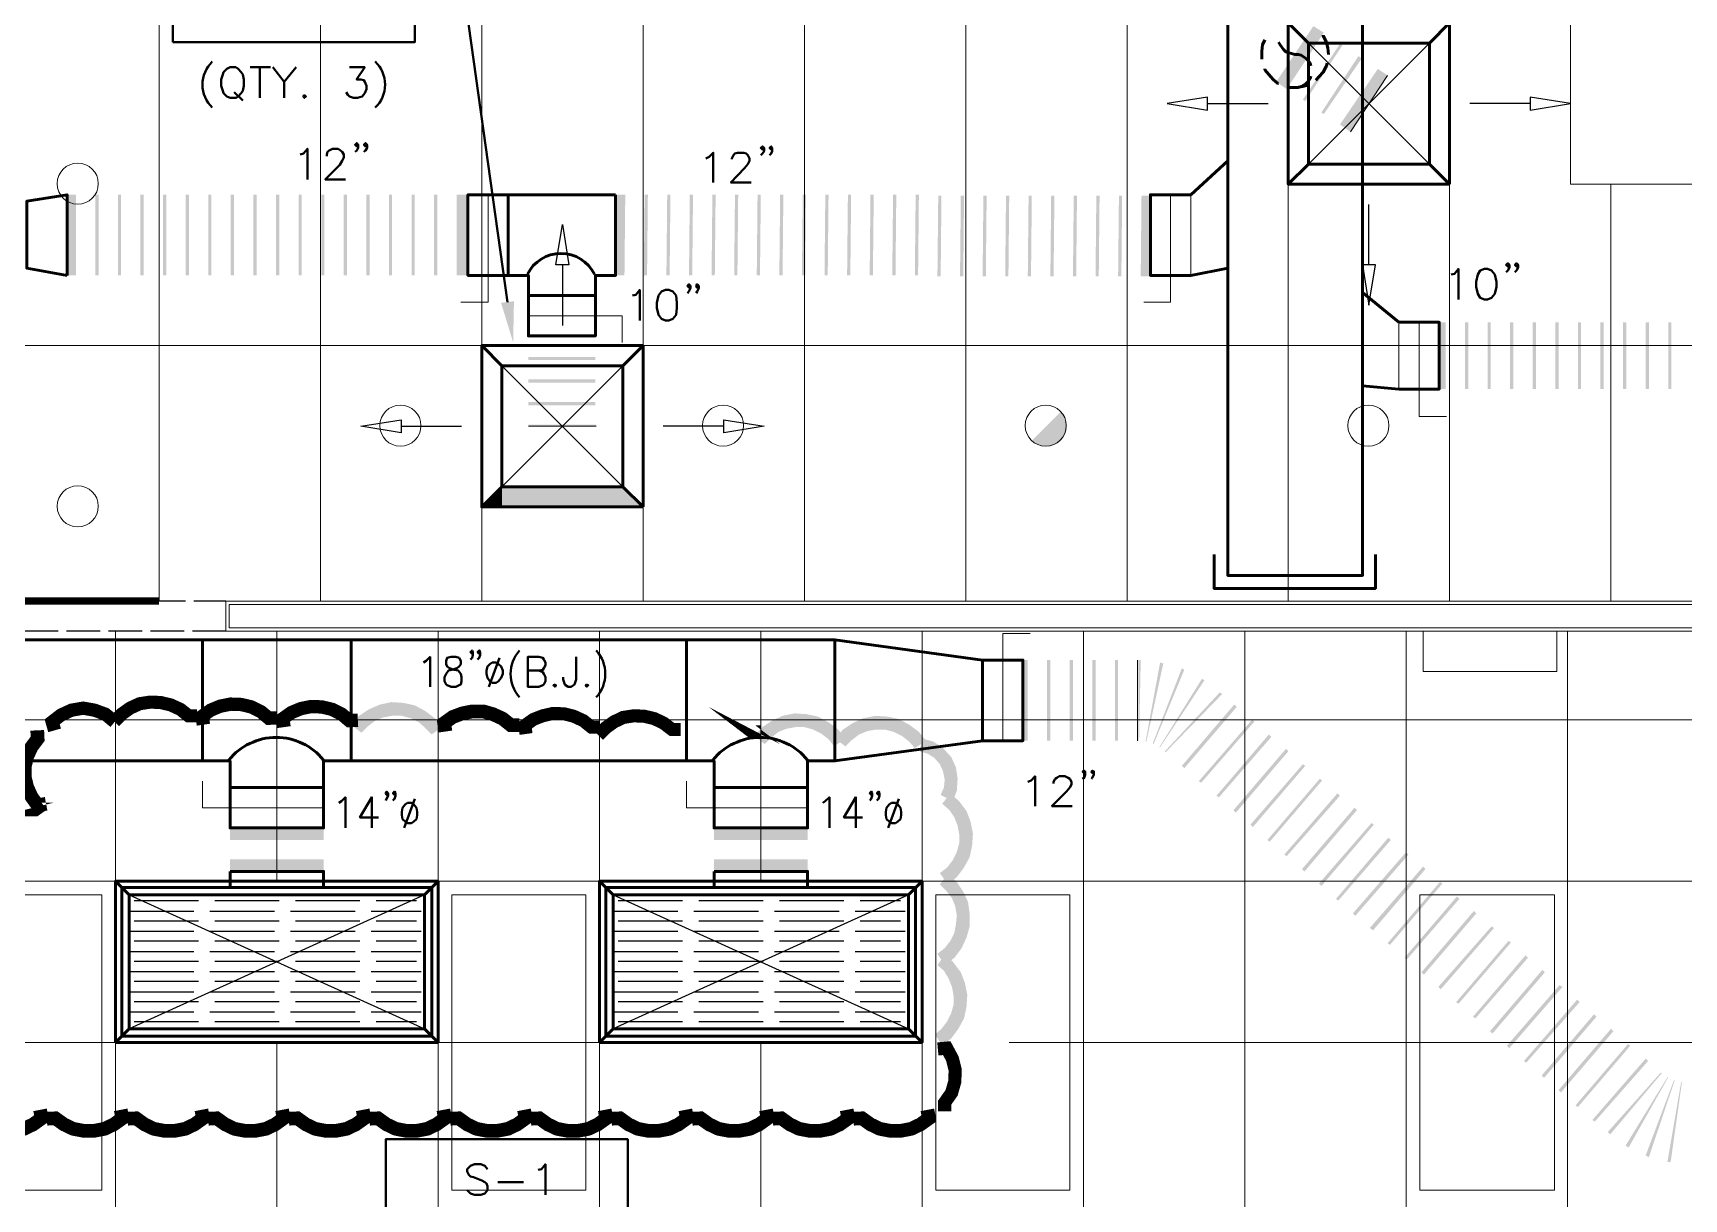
# Model space of a CAD drawing. Header units: inches. Extents: x 5 to 516, y -193 to 129.
# Drawn here: x 427.29 to 447.76, y -145.86 to -131.4 of the extents above; entities that cross this region are included whole.
import ezdxf

# ---------------------------------------------------------------- set-up
doc = ezdxf.new("R2010")
doc.units = ezdxf.units.IN
doc.header["$MEASUREMENT"] = 0
doc.linetypes.add('PDF_IMPORT', pattern=[1, 0.8, -0.2])
doc.layers.add('PDF10_Geometry', color=7, linetype='Continuous')
doc.layers.add('PDF10_Solid Fills', color=7, linetype='Continuous')

msp = doc.modelspace()

# ---------------------------------------------------------------- hatches: boundary and pattern name
at = {"layer": 'PDF10_Solid Fills', "transparency": 33554559}
for points in [[(443.1661149, -131.3172535), (442.7061336, -132.0072255), (442.8361283, -132.0972218), (443.2961097, -131.3972503)], [(443.4961015, -131.5372446), (443.0361202, -132.2272166), (443.066119, -132.2472157), (443.5261003, -131.5572438)], [(443.7260922, -131.6872351), (443.2661109, -132.3872067), (443.2961097, -132.4072059), (443.7660906, -131.7172339)], [(443.9660825, -131.8472286), (443.4961015, -132.5372006), (443.6260963, -132.6271969), (444.0860776, -131.9272254)], [(427.8267379, -134.4071246), (427.8267379, -133.4071652), (427.7167424, -133.4071652), (427.7167424, -134.4071246)], [(428.1067265, -134.4071246), (428.1067265, -133.4071652), (428.0667282, -133.4071652), (428.0667282, -134.4071246)], [(428.3867152, -134.4071246), (428.3867152, -133.4071652), (428.3467168, -133.4071652), (428.3467168, -134.4071246)], [(428.6667038, -134.4071246), (428.6667038, -133.4071652), (428.6267054, -133.4071652), (428.6267054, -134.4071246)], [(428.9466924, -134.4071246), (428.9466924, -133.4071652), (428.906694, -133.4071652), (428.906694, -134.4071246)], [(429.226681, -134.4071246), (429.226681, -133.4071652), (429.1866827, -133.4071652), (429.1866827, -134.4071246)], [(429.5066697, -134.4071246), (429.5066697, -133.4071652), (429.4666713, -133.4071652), (429.4666713, -134.4071246)], [(429.7866583, -134.4071246), (429.7866583, -133.4071652), (429.7466599, -133.4071652), (429.7466599, -134.4071246)], [(430.0666469, -134.4071246), (430.0666469, -133.4071652), (430.0266486, -133.4071652), (430.0266486, -134.4071246)], [(430.3466356, -134.4071246), (430.3466356, -133.4071652), (430.3066372, -133.4071652), (430.3066372, -134.4071246)], [(430.6266242, -134.4071246), (430.6266242, -133.4071652), (430.5866258, -133.4071652), (430.5866258, -134.4071246)], [(430.9066128, -134.4071246), (430.9066128, -133.4071652), (430.8666144, -133.4071652), (430.8666144, -134.4071246)], [(431.1866015, -134.4071246), (431.1866015, -133.4071652), (431.1466031, -133.4071652), (431.1466031, -134.4071246)], [(431.4665901, -134.4071246), (431.4665901, -133.4071652), (431.4265917, -133.4071652), (431.4265917, -134.4071246)], [(431.7465787, -134.4071246), (431.7465787, -133.4071652), (431.7065803, -133.4071652), (431.7065803, -134.4071246)], [(432.0265673, -134.4071246), (432.0265673, -133.4071652), (431.986569, -133.4071652), (431.986569, -134.4071246)], [(432.306556, -134.4071246), (432.306556, -133.4071652), (432.2665576, -133.4071652), (432.2665576, -134.4071246)], [(432.6665413, -134.4071246), (432.6665413, -133.4071652), (432.5465462, -133.4071652), (432.5465462, -134.4071246)], [(434.6264618, -134.4071246), (434.6364613, -133.4071652), (434.5164662, -133.4071652), (434.5164662, -134.4071246)], [(434.9064504, -134.4071246), (434.91645, -133.4071652), (434.8764516, -133.4071652), (434.866452, -134.4071246)], [(435.186439, -134.4071246), (435.1964386, -133.4071652), (435.1564402, -133.4071652), (435.1464406, -134.4071246)], [(435.4664276, -134.4071246), (435.4764272, -133.4071652), (435.4364289, -133.4071652), (435.4264293, -134.4071246)], [(435.7464163, -134.4071246), (435.7564159, -133.4071652), (435.7164175, -133.4071652), (435.7064179, -134.4071246)], [(436.0264049, -134.4071246), (436.0364045, -133.4071652), (435.9964061, -133.4071652), (435.9864065, -134.4071246)], [(436.3063935, -134.4071246), (436.3163931, -133.4071652), (436.2763947, -133.4071652), (436.2663952, -134.4071246)], [(436.5863822, -134.4071246), (436.5963818, -133.4071652), (436.5563834, -133.4071652), (436.5463838, -134.4071246)], [(436.8663708, -134.4071246), (436.8763704, -133.4071652), (436.836372, -133.4071652), (436.8263724, -134.4071246)], [(437.1463594, -134.4071246), (437.156359, -133.4071652), (437.1163606, -133.4071652), (437.106361, -134.4071246)], [(437.426348, -134.4071246), (437.4363476, -133.4071652), (437.3963493, -133.4071652), (437.3863497, -134.4071246)], [(437.7063367, -134.4071246), (437.7163363, -133.4071652), (437.6763379, -133.4071652), (437.6663383, -134.4071246)], [(437.9863253, -134.4071246), (437.9963249, -133.4071652), (437.9563265, -133.4071652), (437.9463269, -134.4071246)], [(438.2663139, -134.4071246), (438.2763135, -133.4071652), (438.2363152, -133.4071652), (438.2263156, -134.4071246)], [(438.5463026, -134.4171276), (438.5563022, -133.4171682), (438.5163038, -133.4171682), (438.5063042, -134.4171276)], [(438.8262912, -134.4171276), (438.8362908, -133.4171682), (438.7962924, -133.4171682), (438.7862928, -134.4171276)], [(439.1062798, -134.4171276), (439.1162794, -133.4171682), (439.076281, -133.4171682), (439.0662814, -134.4171276)], [(439.3862684, -134.4171276), (439.396268, -133.4171682), (439.3562697, -133.4171682), (439.3462701, -134.4171276)], [(439.6662571, -134.4171276), (439.6762567, -133.4171682), (439.6362583, -133.4171682), (439.6262587, -134.4171276)], [(439.9462457, -134.4171276), (439.9562453, -133.4171682), (439.9162469, -133.4171682), (439.9062473, -134.4171276)], [(440.2262343, -134.4171276), (440.2362339, -133.4171682), (440.1962356, -133.4171682), (440.186236, -134.4171276)], [(440.506223, -134.4171276), (440.5162226, -133.4171682), (440.4762242, -133.4171682), (440.4662246, -134.4171276)], [(440.7862116, -134.4171276), (440.7962112, -133.4171682), (440.7562128, -133.4171682), (440.7462132, -134.4171276)], [(441.146197, -134.4171276), (441.146197, -133.4171682), (441.0362014, -133.4171682), (441.0262018, -134.4171276)], [(444.7360512, -134.9871011), (444.7260516, -135.8170674), (444.8060483, -135.8170674), (444.8060483, -134.9871011)], [(445.0460386, -134.9871011), (445.0460386, -135.8170674), (445.086037, -135.8170674), (445.086037, -134.9871011)], [(445.3260272, -134.9871011), (445.3260272, -135.8170674), (445.3660256, -135.8170674), (445.3660256, -134.9871011)], [(445.6060159, -134.9871011), (445.6060159, -135.8170674), (445.6460142, -135.8170674), (445.6460142, -134.9871011)], [(445.8860045, -134.9871011), (445.8860045, -135.8170674), (445.9260029, -135.8170674), (445.9260029, -134.9871011)], [(446.1659931, -134.9871011), (446.1659931, -135.8170674), (446.2059915, -135.8170674), (446.2059915, -134.9871011)], [(446.4459817, -134.9871011), (446.4459817, -135.8170674), (446.4859801, -135.8170674), (446.4859801, -134.9871011)], [(446.7259704, -134.9871011), (446.7259704, -135.8170674), (446.7659687, -135.8170674), (446.7659687, -134.9871011)], [(447.005959, -134.9871011), (447.005959, -135.8170674), (447.0459574, -135.8170674), (447.0459574, -134.9871011)], [(447.2859476, -134.9871011), (447.2859476, -135.8170674), (447.325946, -135.8170674), (447.325946, -134.9871011)], [(447.5659363, -134.9871011), (447.5659363, -135.8170674), (447.6059346, -135.8170674), (447.6059346, -134.9871011)], [(434.2664764, -135.1470946), (433.4365101, -135.1570942), (433.4365101, -135.1770934), (434.2664764, -135.1770934)], [(434.2664764, -135.417087), (433.4365101, -135.417087), (433.4365101, -135.4570854), (434.2664764, -135.4570854)], [(434.2664764, -135.6970756), (433.4365101, -135.6970756), (433.4365101, -135.737074), (434.2664764, -135.737074)], [(434.2664764, -135.9770643), (433.4365101, -135.9770643), (433.4365101, -136.0170626), (434.2664764, -136.0170626)], [(434.2764726, -136.2570529), (433.4365067, -136.2570529), (433.4365067, -136.2770521), (434.2764726, -136.2770521)], [(439.6262587, -140.1768937), (439.6262587, -139.1769343), (439.5662611, -139.1769343), (439.5662611, -140.1768937)], [(439.9062473, -140.1768937), (439.9062473, -139.1769343), (439.866249, -139.1769343), (439.866249, -140.1768937)], [(440.186236, -140.1768937), (440.186236, -139.1769343), (440.1462376, -139.1769343), (440.1462376, -140.1768937)], [(440.4662246, -140.1768937), (440.4662246, -139.1769343), (440.4262262, -139.1769343), (440.4262262, -140.1768937)], [(440.7462132, -140.1768937), (440.7462132, -139.1769343), (440.7062148, -139.1769343), (440.7062148, -140.1768937)], [(441.0062027, -140.1768937), (441.0262018, -139.1769343), (440.9962031, -139.1769343), (440.9962031, -140.1768937)], [(441.096199, -140.1868933), (441.3061905, -139.2169327), (441.2661921, -139.2069331), (441.0861994, -140.1868933)], [(441.1861954, -140.2168921), (441.5661799, -139.2969294), (441.5361811, -139.2769303), (441.1761958, -140.2068925)], [(441.2661921, -140.2568905), (441.8161698, -139.4269242), (441.786171, -139.406925), (441.2561925, -140.2568905)], [(441.3361893, -140.316888), (442.0361608, -139.5969173), (442.0061621, -139.5769181), (441.3261897, -140.3068884)], [(432.2365588, -140.096897), (432.3665535, -140.0069006), (432.2765572, -139.8969051), (432.1565621, -139.8069087), (432.0265673, -139.7369116), (431.886573, -139.7069128), (431.7365791, -139.6969132), (431.5965848, -139.726912), (431.4565905, -139.7869095), (431.3365954, -139.8669063), (431.2365994, -139.9769018), (431.3665941, -140.0768978), (431.4465909, -139.996901), (431.5365872, -139.9269039), (431.6365832, -139.8869055), (431.7465787, -139.8669063), (431.8665738, -139.8669063), (431.9765694, -139.8969051), (432.0765653, -139.946903), (432.1565621, -140.0169002)], [(441.5661799, -140.5168799), (442.2161535, -139.7569108), (442.1861547, -139.726912), (441.5361811, -140.4868811)], [(437.2263562, -140.2468909), (437.3663505, -140.1468949), (437.2763541, -140.0368994), (437.156359, -139.946903), (437.0263643, -139.8769059), (436.88637, -139.8469071), (436.7363761, -139.8369075), (436.5863822, -139.8669063), (436.4563874, -139.9269039), (436.3363923, -140.0069006), (436.2363964, -140.1168961), (436.3663911, -140.2168921), (436.4463878, -140.1368953), (436.5363842, -140.0668982), (436.6363801, -140.0268998), (436.7463757, -140.0069006), (436.8563712, -140.0069006), (436.9663667, -140.0368994), (437.0663627, -140.0868974), (437.156359, -140.1568945)], [(438.2263156, -140.2668901), (438.3663099, -140.1768937), (438.2763135, -140.0668982), (438.1563184, -139.9769018), (438.0263237, -139.9069047), (437.8863294, -139.8769059), (437.7363355, -139.8669063), (437.5863415, -139.8969051), (437.4563468, -139.9569026), (437.3363517, -140.0368994), (437.2363558, -140.1468949), (437.3663505, -140.2468909), (437.4463472, -140.1668941), (437.5363436, -140.096897), (437.6363395, -140.0568986), (437.7463351, -140.0368994), (437.8563306, -140.0368994), (437.9663261, -140.0668982), (438.0663221, -140.1168961), (438.1563184, -140.1868933)], [(441.7761714, -140.6968726), (442.4361446, -139.9369035), (442.4061458, -139.9169043), (441.7461726, -140.6768734)], [(438.5463026, -140.8468665), (438.6962965, -140.9268633), (438.7462944, -140.7968685), (438.756294, -140.6468746), (438.7362948, -140.5068803), (438.6762973, -140.3768856), (438.5763013, -140.2668901), (438.4563062, -140.1868933), (438.3163119, -140.1468949), (438.2863131, -140.3068884), (438.3863091, -140.3368872), (438.4663058, -140.3868852), (438.536303, -140.4668819), (438.5763013, -140.5568783), (438.5963005, -140.6568742), (438.5863009, -140.7568702)], [(441.9961625, -140.8768653), (442.6461361, -140.1268957), (442.6161373, -140.096897), (441.9661637, -140.8568661)], [(442.2061539, -141.0668576), (442.8561275, -140.3068884), (442.8261288, -140.2768896), (442.1761551, -141.0368588)], [(442.4161454, -141.2468503), (443.066119, -140.4868811), (443.0361202, -140.4668819), (442.3861466, -141.2168515)], [(442.6261369, -141.4268429), (443.2761105, -140.6668738), (443.2461117, -140.6468746), (442.5961381, -141.4068438)], [(438.536303, -141.8168271), (438.6362989, -141.9568214), (438.7462944, -141.8668251), (438.8362908, -141.74683), (438.9062879, -141.6168352), (438.9362867, -141.4768409), (438.9462863, -141.326847), (438.9162875, -141.1768531), (438.8662896, -141.0468584), (438.7762932, -140.9268633), (438.6662977, -140.8268673), (438.5663018, -140.956862), (438.6562981, -141.0368588), (438.7162957, -141.1268551), (438.756294, -141.2268511), (438.7762932, -141.3368466), (438.7762932, -141.4468421), (438.7462944, -141.5568377), (438.6962965, -141.6568336), (438.6262993, -141.74683)], [(442.8361283, -141.6068356), (443.4961015, -140.8568661), (443.4661028, -140.8268673), (442.8061296, -141.5868364)], [(443.0561194, -141.7968279), (443.706093, -141.0368588), (443.6760942, -141.00686), (443.0261206, -141.7668291)], [(443.2661109, -141.9768206), (443.9160845, -141.2168515), (443.8860857, -141.1968523), (443.2361121, -141.9468218)], [(429.7366569, -141.4068438), (430.8966098, -141.4068438), (430.8966098, -141.2568499), (429.7366569, -141.2568499)], [(435.7364133, -141.4068438), (436.8963662, -141.4068438), (436.8963662, -141.2568499), (435.7364133, -141.2568499)], [(443.4761024, -142.1568133), (444.126076, -141.4068438), (444.0960772, -141.376845), (443.4461036, -142.1368141)], [(443.6860938, -142.3468056), (444.346067, -141.5868364), (444.3160682, -141.5568377), (443.656095, -142.3168068)], [(429.7366569, -141.7968279), (430.8966098, -141.7968279), (430.8966098, -141.646834), (429.7366569, -141.646834)], [(435.7364133, -141.7968279), (436.8963662, -141.7968279), (436.8963662, -141.646834), (435.7364133, -141.646834)], [(438.5063042, -142.8167865), (438.5963005, -142.9567808), (438.7162957, -142.8667845), (438.806292, -142.7467893), (438.8662896, -142.6167946), (438.9062879, -142.4768003), (438.9062879, -142.3268064), (438.8862888, -142.1768125), (438.8262912, -142.0468178), (438.7462944, -141.9268226), (438.6362989, -141.8268267), (438.536303, -141.9568214), (438.6162997, -142.0368182), (438.6862969, -142.1268145), (438.7262953, -142.2268105), (438.7462944, -142.336806), (438.7362948, -142.4468015), (438.7162957, -142.5567971), (438.6662977, -142.656793), (438.5963005, -142.7467893)], [(443.9060849, -142.5267983), (444.5560585, -141.7668291), (444.5260597, -141.7368304), (443.8660865, -142.4967995)], [(444.1160764, -142.706791), (444.76605, -141.9468218), (444.7360512, -141.9268226), (444.0860776, -142.6867918)], [(444.3260678, -142.8867837), (444.9760414, -142.1368141), (444.9460427, -142.1068153), (444.2960691, -142.8667845)], [(444.5360593, -143.0767759), (445.1860329, -142.3168068), (445.1560341, -142.286808), (444.5060605, -143.0467772)], [(444.7460508, -143.2567686), (445.406024, -142.4967995), (445.3760252, -142.4768003), (444.716052, -143.2267698)], [(438.4763054, -143.8167459), (438.5663018, -143.9567402), (438.6762973, -143.8667439), (438.7662936, -143.7467487), (438.8362908, -143.616754), (438.8662896, -143.4767597), (438.8762892, -143.3267658), (438.8462904, -143.1767719), (438.7962924, -143.0467772), (438.7062961, -142.926782), (438.6063001, -142.8167865), (438.5063042, -142.9567808), (438.5863009, -143.026778), (438.6462985, -143.1267739), (438.6862969, -143.2267698), (438.7062961, -143.3367654), (438.7062961, -143.4467609), (438.6762973, -143.5567564), (438.6262993, -143.6567524), (438.5563022, -143.7467487)], [(444.9660418, -143.4367613), (445.6160154, -142.6767922), (445.5860167, -142.656793), (444.9360431, -143.4167621)], [(445.1760333, -143.616754), (445.8260069, -142.8667845), (445.7960081, -142.8367857), (445.1460345, -143.5967548)], [(445.3860248, -143.8067463), (446.0359984, -143.0467772), (446.0059996, -143.0167784), (445.356026, -143.7767475)], [(445.5960163, -143.986739), (446.2559895, -143.2267698), (446.2159911, -143.2067707), (445.5660175, -143.9567402)], [(445.8060077, -144.1667317), (446.4659809, -143.4167621), (446.4359821, -143.3867634), (445.776009, -144.1467325)], [(446.0259988, -144.356724), (446.6759724, -143.5967548), (446.6459736, -143.566756), (445.996, -144.3267252)], [(446.2359903, -144.5367166), (446.8859639, -143.7767475), (446.8559651, -143.7467487), (446.2059915, -144.5067179)], [(446.4459817, -144.7167093), (447.0959553, -143.9567402), (447.0659566, -143.936741), (446.415983, -144.6967102)], [(446.6559732, -144.896702), (447.3159464, -144.1467325), (447.2859476, -144.1167337), (446.6259744, -144.8767028)], [(446.8459655, -145.0566955), (447.4859395, -144.2967264), (447.4759399, -144.2867268), (446.8159667, -145.0266968)], [(447.0759562, -145.216689), (447.5659363, -144.3467244), (447.5559367, -144.3467244), (447.0359578, -145.1966898)], [(447.325946, -145.3366842), (447.645933, -144.3867227), (447.6359334, -144.3867227), (447.2859476, -145.316685)], [(447.5559367, -145.3966817), (447.595935, -145.3966817), (447.7359294, -144.4067219), (447.7259298, -144.4067219)]]:
    msp.add_hatch(color=256, dxfattribs=at).paths.add_polyline_path(points)
at = {"layer": 'PDF10_Solid Fills', "true_color": 0x4d4d4d, "transparency": 33554559}
for points in [[(440.0662408, -136.1370578), (440.0362421, -136.0970594), (439.716255, -136.4170464), (440.0662408, -136.4170464), (440.08624, -136.377048), (440.1062392, -136.3270501), (440.1062392, -136.2270541), (440.08624, -136.1770562)], [(440.0662408, -136.4170464), (439.716255, -136.4170464), (439.6762567, -136.4570448), (439.716255, -136.4870436), (439.7562534, -136.5070427), (439.8062514, -136.5270419), (439.9062473, -136.5270419), (439.9562453, -136.5070427), (439.9962437, -136.4870436), (440.0362421, -136.4570448)]]:
    msp.add_hatch(color=251, dxfattribs=at).paths.add_polyline_path(points)
at = {"layer": 'PDF10_Solid Fills', "true_color": 0xb3b3b3, "transparency": 33554559}
msp.add_hatch(color=253, dxfattribs=at).paths.add_polyline_path([(433.1065235, -137.2770115), (434.8564524, -137.2770115), (434.6064626, -137.0270216), (433.1065235, -137.0270216)])

# ---------------------------------------------------------------- linework, layer by layer
at = {"layer": 'PDF10_Geometry', "color": 251, "lineweight": 13, "true_color": 0x4d4d4d}
for points in [[(438.85629, -106.0682755), (438.85629, -138.4469606)], [(440.8562088, -106.0682755), (440.8562088, -138.4469606)], [(442.8561275, -106.0682755), (442.8561275, -138.4469606)], [(444.8560463, -106.0682755), (444.8560463, -138.4469606)], [(430.8566115, -111.858037), (430.8566115, -138.4469572)], [(432.8565302, -111.858037), (432.8565302, -138.4469572)], [(434.856449, -111.858037), (434.856449, -138.4469572)], [(436.8563678, -111.858037), (436.8563678, -138.4469572)], [(428.8566927, -119.6977186), (428.8566927, -138.4469572)], [(446.8559651, -133.2771739), (446.8559651, -138.446964)], [(423.5269125, -135.2770927), (475.444804, -135.2770927)], [(428.3167146, -138.8169489), (428.3167146, -149.4065189)], [(430.3166334, -138.8169489), (430.3166334, -141.916823)], [(432.3165522, -138.8169489), (432.3165522, -149.4065189)], [(434.316471, -138.8169489), (434.316471, -149.4065189)], [(436.3163897, -138.8169489), (436.3163897, -141.916823)], [(438.3163119, -138.8169489), (438.3163119, -148.9865359)], [(440.3162307, -138.8169489), (440.3162307, -149.4065189)], [(442.3161495, -138.8169489), (442.3161495, -149.4065189)], [(444.3160682, -138.8169489), (444.3160682, -149.4065189)], [(446.315987, -138.8169489), (446.315987, -148.9465376)], [(386.5184053, -139.9169043), (456.4155667, -139.9169043)], [(370.4390516, -141.916823), (461.8153406, -141.916823)], [(428.3167146, -143.9167418), (432.3165522, -143.9167418)], [(430.3166334, -143.9167418), (430.3166334, -149.4065189)], [(434.316471, -143.9167418), (438.3163085, -143.9167418)], [(436.3163897, -143.9167418), (436.3163897, -149.4065189)]]:
    msp.add_lwpolyline(points, dxfattribs=at)
for points in [[(446.3559854, -115.2779049), (446.3559854, -133.2771739), (456.855559, -133.2771739), (456.855559, -115.2779049)], [(446.1859923, -139.3169286), (444.5260597, -139.3169286), (444.5260597, -138.8169489), (446.1859923, -138.8169489)], [(426.4867923, -145.7466675), (428.1467249, -145.7466675), (428.1467249, -142.0868161), (426.4867923, -142.0868161)], [(432.4865487, -145.7466675), (434.1464812, -145.7466675), (434.1464812, -142.0868161), (432.4865487, -142.0868161)], [(438.486305, -145.7466675), (440.1462376, -145.7466675), (440.1462376, -142.0868161), (438.486305, -142.0868161)], [(444.4860613, -145.7466675), (446.1559935, -145.7466675), (446.1559935, -142.0868161), (444.4860613, -142.0868161)]]:
    msp.add_lwpolyline(points, close=True, dxfattribs=at)
at = {"layer": 'PDF10_Geometry', "lineweight": 50}
for points in [[(442.106158, -123.1175865), (443.7760902, -123.1175865), (443.7760902, -138.126977), (442.106158, -138.126977)], [(444.8560463, -133.2771739), (442.8561275, -133.2771739), (442.8561275, -131.2772551), (444.8560463, -131.2772551)], [(444.6060565, -133.0271807), (443.1061174, -133.0271807), (443.1061174, -131.5272416), (444.6060565, -131.5272416)], [(427.716739, -134.4071246), (427.2167593, -134.3171283), (427.2167593, -133.487162), (427.716739, -133.4071652)], [(433.1865202, -133.4071652), (432.6865405, -133.4071652), (432.6865405, -134.4071246), (433.1865202, -134.4071246)], [(434.5164628, -133.4071652), (434.5164628, -134.4071246), (434.266473, -134.4071246), (434.266473, -134.6571145), (433.4365067, -134.6571145), (433.4365067, -134.4071246), (433.1865168, -134.4071246), (433.1865168, -133.4071652)], [(433.4365067, -134.6571179), (434.266473, -134.6571179), (434.266473, -135.1570976), (433.4365067, -135.1570976)], [(434.856449, -137.2770115), (434.856449, -135.2770927), (432.8565302, -135.2770927), (432.8565302, -137.2770115)], [(434.6064626, -137.0270216), (434.6064626, -135.5270825), (433.1065235, -135.5270825), (433.1065235, -137.0270216)], [(429.7366569, -140.7568702), (429.7366569, -140.4268836), (429.3966708, -140.4268836), (429.3966708, -138.9269445), (431.236596, -138.9269445), (431.236596, -140.4268836), (430.8966098, -140.4268836), (430.8966098, -140.7568702)], [(435.7364133, -140.7568702), (435.7364133, -140.4268836), (435.3964271, -140.4268836), (435.3964271, -138.9269445), (437.2363524, -138.9269445), (437.2363524, -140.4268836), (436.8963662, -140.4268836), (436.8963662, -140.7568702)], [(437.2363558, -140.4268836), (437.2363558, -138.9269445), (439.0662814, -139.1769343), (439.0662814, -140.1768937)], [(439.0662814, -139.1769343), (439.5662611, -139.1769343), (439.5662611, -140.1768937), (439.0662814, -140.1768937)], [(429.7366569, -141.2568499), (430.8966098, -141.2568499), (430.8966098, -140.7568702), (429.7366569, -140.7568702)], [(429.7366569, -140.7568702), (430.8966098, -140.7568702), (430.8966098, -141.2568499), (429.7366569, -141.2568499)], [(435.7364133, -141.2568499), (436.8963662, -141.2568499), (436.8963662, -140.7568702), (435.7364133, -140.7568702)], [(435.7364133, -140.7568702), (436.8963662, -140.7568702), (436.8963662, -141.2568499), (435.7364133, -141.2568499)], [(429.7366569, -141.7968279), (430.8966098, -141.7968279), (430.8966098, -141.9968198), (429.7366569, -141.9968198)], [(435.7364133, -141.7968279), (436.8963662, -141.7968279), (436.8963662, -141.9968198), (435.7364133, -141.9968198)], [(428.3167146, -143.9167418), (432.3165522, -143.9167418), (432.3165522, -141.916823), (428.3167146, -141.916823)], [(428.3967114, -141.9968198), (432.2365554, -141.9968198), (432.2365554, -143.8367451), (428.3967114, -143.8367451)], [(434.316471, -143.9167418), (438.3163085, -143.9167418), (438.3163085, -141.916823), (434.316471, -141.916823)], [(434.3964677, -141.9968198), (438.2363118, -141.9968198), (438.2363118, -143.8367451), (434.3964677, -143.8367451)], [(428.4867111, -143.7467487), (432.1465625, -143.7467487), (432.1465625, -142.0868161), (428.4867111, -142.0868161)], [(434.4864674, -143.7467487), (438.1463188, -143.7467487), (438.1463188, -142.0868161), (434.4864674, -142.0868161)]]:
    msp.add_lwpolyline(points, close=True, dxfattribs=at)
at = {"layer": 'PDF10_Geometry', "color": 251, "lineweight": 0, "true_color": 0x4d4d4d, "const_width": 0.0899963}
msp.add_lwpolyline([(423.5219127, -124.227538), (423.5219127, -138.4419608), (428.8566961, -138.4419608)], dxfattribs=at)
at = {"layer": 'PDF10_Geometry', "lineweight": 40}
for points in [[(429.0266892, -131.5172454), (432.0265673, -131.5172454), (432.0265673, -128.5173672), (429.0266892, -128.5173672)], [(429.7366569, -131.8272294), (429.6966586, -131.8472286), (429.6566602, -131.887227), (429.6466606, -131.9172258), (429.6266614, -131.9772233), (429.6266614, -132.0572201), (429.6466606, -132.1172176), (429.6566602, -132.1472164), (429.6966586, -132.1872148), (429.7366569, -132.207214), (429.8066541, -132.207214), (429.8366529, -132.1872148), (429.8766513, -132.1472164), (429.8966504, -132.1172176), (429.90665, -132.0572201), (429.90665, -131.9772233), (429.8966504, -131.9172258), (429.8766513, -131.887227), (429.8366529, -131.8472286), (429.8066541, -131.8272294)], [(430.6566196, -132.1672156), (430.64662, -132.1872148), (430.6566196, -132.207214), (430.6766188, -132.1872148)], [(445.2860289, -134.3271279), (445.2360309, -134.3471271), (445.2060321, -134.397125), (445.1860329, -134.4871214), (445.1860329, -134.547119), (445.2060321, -134.6371153), (445.2360309, -134.6871133), (445.2860289, -134.7071125), (445.3260272, -134.7071125), (445.3760252, -134.6871133), (445.4160236, -134.6371153), (445.4360228, -134.547119), (445.4360228, -134.4871214), (445.4160236, -134.397125), (445.3760252, -134.3471271), (445.3260272, -134.3271279)], [(435.1364377, -134.5871173), (435.0864397, -134.6071165), (435.0464413, -134.6571145), (435.0264421, -134.7471108), (435.0264421, -134.8071084), (435.0464413, -134.8971047), (435.0864397, -134.9471027), (435.1364377, -134.9671019), (435.176436, -134.9671019), (435.226434, -134.9471027), (435.2664324, -134.8971047), (435.276432, -134.8071084), (435.276432, -134.7471108), (435.2664324, -134.6571145), (435.226434, -134.6071165), (435.176436, -134.5871173)], [(432.4765457, -139.1369359), (432.4265477, -139.1469355), (432.4165481, -139.1869339), (432.4165481, -139.2269323), (432.4265477, -139.2569311), (432.4565465, -139.2769303), (432.5165441, -139.2969294), (432.566542, -139.306929), (432.5965408, -139.3469274), (432.6065404, -139.3869258), (432.6065404, -139.4369238), (432.5965408, -139.4769221), (432.5765416, -139.4869217), (432.5365432, -139.5069209), (432.4765457, -139.5069209), (432.4265477, -139.4869217), (432.4165481, -139.4769221), (432.3965489, -139.4369238), (432.3965489, -139.3869258), (432.4165481, -139.3469274), (432.4465469, -139.306929), (432.4865453, -139.2969294), (432.5465428, -139.2769303), (432.5765416, -139.2569311), (432.5965408, -139.2269323), (432.5965408, -139.1869339), (432.5765416, -139.1469355), (432.5365432, -139.1369359)], [(432.9865284, -139.2069331), (432.9565296, -139.2269323), (432.9265308, -139.2569311), (432.9165312, -139.306929), (432.9165312, -139.3469274), (432.9265308, -139.3969254), (432.9565296, -139.4369238), (432.9865284, -139.4569229), (433.0365263, -139.4569229), (433.0665251, -139.4369238), (433.0965239, -139.3969254), (433.1165231, -139.3469274), (433.1165231, -139.306929), (433.0965239, -139.2569311), (433.0665251, -139.2269323), (433.0365263, -139.2069331)], [(433.7664967, -139.4769221), (433.7464975, -139.4869217), (433.7664967, -139.5069209), (433.7764963, -139.4869217)], [(434.1564774, -139.4769221), (434.1464779, -139.4869217), (434.1564774, -139.5069209), (434.1764766, -139.4869217)], [(431.9365676, -140.9468624), (431.9065688, -140.9668616), (431.87657, -141.00686), (431.8665704, -141.056858), (431.8665704, -141.0968563), (431.87657, -141.1468543), (431.9065688, -141.1768531), (431.9365676, -141.1968523), (431.9865656, -141.1968523), (432.0165644, -141.1768531), (432.0465631, -141.1468543), (432.0565627, -141.0968563), (432.0565627, -141.056858), (432.0465631, -141.00686), (432.0165644, -140.9668616), (431.9865656, -140.9468624)], [(437.9363273, -140.9468624), (437.9063286, -140.9668616), (437.8763298, -141.00686), (437.8663302, -141.056858), (437.8663302, -141.0968563), (437.8763298, -141.1468543), (437.9063286, -141.1768531), (437.9363273, -141.1968523), (437.9863253, -141.1968523), (438.0163241, -141.1768531), (438.0463229, -141.1468543), (438.0563225, -141.0968563), (438.0563225, -141.056858), (438.0463229, -141.00686), (438.0163241, -140.9668616), (437.9863253, -140.9468624)], [(431.666582, -148.1165713), (434.6664601, -148.1165713), (434.6664601, -145.1166931), (431.666582, -145.1166931)]]:
    msp.add_lwpolyline(points, close=True, dxfattribs=at)
for points in [[(433.1765172, -134.7371146), (432.5165441, -130.0173063), (432.0265639, -130.0173063)], [(429.9866502, -131.8272294), (430.23664, -131.8272294)], [(430.1066453, -131.8272294), (430.1066453, -132.207214)], [(430.2666388, -131.8272294), (430.4066331, -132.0072221), (430.4066331, -132.207214)], [(430.5566236, -131.8272294), (430.4066297, -132.0072221)], [(431.2165968, -131.8272294), (431.4065891, -131.8272294), (431.3065932, -131.9772233), (431.3565912, -131.9772233), (431.3965895, -131.9872229), (431.4065891, -132.0072221), (431.4265883, -132.0572201), (431.4265883, -132.0972184), (431.4065891, -132.1472164), (431.3765903, -132.1872148), (431.3165928, -132.207214), (431.2665948, -132.207214), (431.2165968, -132.1872148), (431.1965977, -132.1672156), (431.1765985, -132.1372168)], [(429.7866583, -132.1372202), (429.8966538, -132.2372162)], [(431.3265958, -132.7871904), (431.3065966, -132.8071896), (431.2865974, -132.7871904), (431.3065966, -132.7671912), (431.3265958, -132.7871904), (431.3265958, -132.8271888), (431.3065966, -132.8571876), (431.2865974, -132.8771868)], [(431.4365879, -132.7871904), (431.4165887, -132.8071896), (431.3965895, -132.7871904), (431.4165887, -132.7671912), (431.4365879, -132.7871904), (431.4365879, -132.8271888), (431.4165887, -132.8571876), (431.3965895, -132.8771868)], [(436.3563881, -132.8271888), (436.3363889, -132.847188), (436.3163897, -132.8271888), (436.3363889, -132.8071896), (436.3563881, -132.8271888), (436.3563881, -132.8671872), (436.3363889, -132.897186), (436.3163897, -132.9171851)], [(436.456384, -132.8271888), (436.4463845, -132.847188), (436.4263853, -132.8271888), (436.4463845, -132.8071896), (436.456384, -132.8271888), (436.456384, -132.8671872), (436.4463845, -132.897186), (436.4263853, -132.9171851)], [(430.606625, -132.9071856), (430.6466234, -132.897186), (430.6966214, -132.8371884), (430.6966214, -133.217173)], [(430.9366082, -132.9271847), (430.9366082, -132.9071856), (430.9466078, -132.8771868), (430.966607, -132.8571876), (431.0066054, -132.8371884), (431.0766025, -132.8371884), (431.1066013, -132.8571876), (431.1266005, -132.8771868), (431.1465997, -132.9071856), (431.1465997, -132.9471839), (431.1266005, -132.9871823), (431.0966017, -133.0371803), (430.916609, -133.217173), (431.1665989, -133.217173)], [(435.6364173, -132.9571869), (435.6764157, -132.9371877), (435.7264137, -132.8871898), (435.7264137, -133.2571747)], [(435.9564044, -132.9671831), (435.9564044, -132.9571835), (435.9764035, -132.9171851), (435.9964027, -132.897186), (436.0264015, -132.8871864), (436.1063983, -132.8871864), (436.136397, -132.897186), (436.1563962, -132.9171851), (436.1763954, -132.9571835), (436.1763954, -132.9871823), (436.1563962, -133.0271807), (436.1163979, -133.0771787), (435.9464048, -133.2571713), (436.1963946, -133.2571713)], [(445.5960163, -134.2771333), (445.5760171, -134.2971325), (445.5560179, -134.2771333), (445.5760171, -134.2571341), (445.5960163, -134.2771333), (445.5960163, -134.3071321), (445.5760171, -134.3471305), (445.5560179, -134.3671297)], [(445.7060118, -134.2771333), (445.6860126, -134.2971325), (445.6660134, -134.2771333), (445.6860126, -134.2571341), (445.7060118, -134.2771333), (445.7060118, -134.3071321), (445.6860126, -134.3471305), (445.6660134, -134.3671297)], [(444.8760455, -134.3971284), (444.9160439, -134.3871288), (444.9660418, -134.3271313), (444.9660418, -134.7071158)], [(434.7264577, -134.6571179), (434.7664561, -134.6471183), (434.816454, -134.5871207), (434.816454, -134.9671053)], [(435.4464285, -134.5371228), (435.4264293, -134.5571219), (435.4064301, -134.5371228), (435.4264293, -134.5171236), (435.4464285, -134.5371228), (435.4464285, -134.5671215), (435.4264293, -134.6071199), (435.4064301, -134.6271191)], [(435.5464244, -134.5371228), (435.5264252, -134.5571219), (435.5164256, -134.5371228), (435.5264252, -134.5171236), (435.5464244, -134.5371228), (435.5464244, -134.5671215), (435.5264252, -134.6071199), (435.5164256, -134.6271191)], [(432.1365595, -139.2069331), (432.1665583, -139.1869339), (432.2165562, -139.1369359), (432.2165562, -139.5069209)], [(432.7465381, -139.0769384), (432.7365385, -139.0969376), (432.7165393, -139.0769384), (432.7365385, -139.0569392), (432.7465381, -139.0769384), (432.7465381, -139.1169368), (432.7365385, -139.1469355), (432.7165393, -139.1669347)], [(432.8365311, -139.0769384), (432.8265315, -139.0969376), (432.8065323, -139.0769384), (432.8265315, -139.0569392), (432.8365311, -139.0769384), (432.8365311, -139.1169368), (432.8265315, -139.1469355), (432.8065323, -139.1669347)], [(433.0765213, -139.1469355), (432.9465266, -139.5069209)], [(433.5665048, -139.306929), (433.6165028, -139.3269282), (433.6265024, -139.3469274), (433.6465016, -139.3869258), (433.6465016, -139.4369238), (433.6265024, -139.4769221), (433.6165028, -139.4869217), (433.5665048, -139.5069209), (433.4265105, -139.5069209), (433.4265105, -139.1369359), (433.5665048, -139.1369359), (433.6165028, -139.1469355), (433.6265024, -139.1669347), (433.6465016, -139.2069331), (433.6465016, -139.2369319), (433.6265024, -139.2769303), (433.6165028, -139.2969294), (433.5665048, -139.306929), (433.4265105, -139.306929)], [(434.0264861, -139.1369359), (434.0264861, -139.4169246), (434.0064869, -139.4769221), (433.9964873, -139.4869217), (433.9664886, -139.5069209), (433.9264902, -139.5069209), (433.8964914, -139.4869217), (433.8864918, -139.4769221), (433.8664926, -139.4169246), (433.8664926, -139.3869258)], [(440.3362299, -140.5568783), (440.3262303, -140.5768775), (440.3062311, -140.5568783), (440.3262303, -140.5468787), (440.3362299, -140.5568783), (440.3362299, -140.5968767), (440.3262303, -140.636875), (440.3062311, -140.6468746)], [(440.4462254, -140.5568783), (440.4262262, -140.5768775), (440.4162266, -140.5568783), (440.4262262, -140.5468787), (440.4462254, -140.5568783), (440.4462254, -140.5968767), (440.4262262, -140.636875), (440.4162266, -140.6468746)], [(431.6965774, -140.8268673), (431.6765782, -140.8468665), (431.6665786, -140.8268673), (431.6765782, -140.8068681), (431.6965774, -140.8268673), (431.6965774, -140.8568661), (431.6765782, -140.8968645), (431.6665786, -140.9168637)], [(431.7865771, -140.8268673), (431.7765775, -140.8468665), (431.7565783, -140.8268673), (431.7765775, -140.8068681), (431.7865771, -140.8268673), (431.7865771, -140.8568661), (431.7765775, -140.8968645), (431.7565783, -140.9168637)], [(437.6963371, -140.8268673), (437.6863375, -140.8468665), (437.6663383, -140.8268673), (437.6863375, -140.8068681), (437.6963371, -140.8268673), (437.6963371, -140.8568661), (437.6863375, -140.8968645), (437.6663383, -140.9168637)], [(437.7863334, -140.8268673), (437.7763338, -140.8468665), (437.7563346, -140.8268673), (437.7763338, -140.8068681), (437.7863334, -140.8268673), (437.7863334, -140.8568661), (437.7763338, -140.8968645), (437.7563346, -140.9168637)], [(439.6262587, -140.686873), (439.6662571, -140.6668738), (439.716255, -140.6168758), (439.716255, -140.9868608)], [(439.9462457, -140.7068722), (439.9462457, -140.686873), (439.9662449, -140.6468746), (439.9862441, -140.636875), (440.0162429, -140.6168758), (440.08624, -140.6168758), (440.1262384, -140.636875), (440.1462376, -140.6468746), (440.1662368, -140.686873), (440.1662368, -140.7168718), (440.1462376, -140.7568702), (440.1062392, -140.8068681), (439.9262465, -140.9868608), (440.1762364, -140.9868608)], [(431.0866055, -140.9468624), (431.1166043, -140.9268633), (431.1666023, -140.8768653), (431.1666023, -141.2568499)], [(431.4965855, -141.2568499), (431.4965855, -140.8768653), (431.3465916, -141.1268551), (431.5765822, -141.1268551)], [(432.0265673, -140.8968645), (431.8965726, -141.2568499)], [(437.0863619, -140.9468624), (437.1163606, -140.9268633), (437.1663586, -140.8768653), (437.1663586, -141.2568499)], [(437.4963452, -141.2568499), (437.4963452, -140.8768653), (437.3463513, -141.1268551), (437.576342, -141.1268551)], [(438.0263237, -140.8968645), (437.896329, -141.2568499)], [(432.9265308, -145.4866781), (432.896532, -145.4466797), (432.846534, -145.4266805), (432.7665373, -145.4266805), (432.7165393, -145.4466797), (432.6765409, -145.4866781), (432.6765409, -145.5166769), (432.6965401, -145.5566752), (432.7165393, -145.5766744), (432.7565377, -145.586674), (432.8565336, -145.6266724), (432.896532, -145.6466716), (432.9165312, -145.6666708), (432.9265308, -145.6966695), (432.9265308, -145.7466675), (432.896532, -145.7866659), (432.846534, -145.8066651), (432.7665373, -145.8066651), (432.7165393, -145.7866659), (432.6765409, -145.7466675)], [(433.5565018, -145.4966777), (433.5965002, -145.4866781), (433.6464982, -145.4266805), (433.6464982, -145.8066651)], [(433.0565221, -145.6466716), (433.3765091, -145.6466716)]]:
    msp.add_lwpolyline(points, dxfattribs=at)
at = {"layer": 'PDF10_Geometry', "lineweight": 50}
for points in [[(443.1061174, -131.5272416), (442.8561275, -131.2772517)], [(444.6060565, -131.5272416), (444.8560463, -131.2772517)], [(442.5661393, -131.4872432), (442.5361405, -131.5472408), (442.5261409, -131.6272375), (442.5261409, -131.7072343), (442.5261409, -131.7272335)], [(442.7361324, -131.5172454), (442.7561316, -131.5472442), (442.7761308, -131.577243), (442.79613, -131.6072417), (442.8261288, -131.6372405), (442.8661271, -131.6472401), (442.8961259, -131.6572397), (442.9361243, -131.6672393)], [(443.3561072, -131.6672359), (443.3461076, -131.5872392), (443.3261084, -131.5072424), (443.2861101, -131.4372453), (443.2861101, -131.4272457)], [(443.1361162, -131.8072302), (443.1261166, -131.7772314), (443.1061174, -131.7472327), (443.0761186, -131.7172339), (443.0461198, -131.6972347), (443.016121, -131.6772355), (442.9761227, -131.6672359), (442.9361243, -131.6672359)], [(443.1961137, -131.9872229), (443.2361121, -131.9472245), (443.2861101, -131.887227), (443.3261084, -131.8172298), (443.336108, -131.7772314)], [(442.5661393, -131.8472286), (442.5661393, -131.8572282), (442.6161373, -131.9172258), (442.6661352, -131.9772233), (442.7261328, -132.0272213), (442.7361324, -132.0272213)], [(442.9361243, -132.0772227), (442.9761227, -132.0772227), (443.016121, -132.0672231), (443.0461198, -132.0472239), (443.0761186, -132.0272247), (443.1061174, -131.9972259), (443.1261166, -131.9672271), (443.1361162, -131.9372283)], [(442.8461279, -132.0672197), (442.8761267, -132.0772193), (442.9561235, -132.0772193), (443.0361202, -132.0672197), (443.0961178, -132.0472205)], [(442.106158, -132.9871823), (441.6461767, -133.4071652), (441.146197, -133.4071652), (441.146197, -134.4071246), (441.6461767, -134.4071246), (442.106158, -134.3171283)], [(442.106158, -134.4071246), (442.106158, -132.9071856)], [(443.1061174, -133.0271807), (442.8561275, -133.2771705)], [(444.6060565, -133.0271807), (444.8560463, -133.2771705)], [(427.716739, -133.9071449), (427.716739, -133.9071449)], [(432.6665413, -133.9071449), (432.6665413, -133.9071449)], [(443.7760902, -135.8670687), (443.7760902, -134.5271232)], [(443.7760902, -134.6171195), (444.2260719, -134.9871045)], [(444.2260719, -134.9871011), (444.7260516, -134.9871011), (444.7260516, -135.8170674), (444.2260719, -135.8170674)], [(433.1065235, -135.5270825), (432.8565336, -135.2770927)], [(434.6064626, -135.5270825), (434.8564524, -135.2770927)], [(444.2260719, -135.8170708), (443.7760902, -135.7770724)], [(433.1065235, -137.0270216), (432.8565336, -137.2770115)], [(434.6064626, -137.0270216), (434.8564524, -137.2770115)], [(443.9360837, -137.8669875), (443.9360837, -138.2869705), (441.9361649, -138.2869705), (441.9361649, -137.8669875)], [(429.3966708, -138.9269445), (393.1681421, -138.9269445)], [(431.236596, -138.9269445), (435.3964271, -138.9269445)], [(429.3966674, -140.4268836), (393.1681387, -140.4268836), (393.2381358, -140.416884), (393.308133, -140.3968848), (393.3181326, -140.3968848)], [(431.236596, -140.4268836), (435.3964271, -140.4268836)], [(428.4867111, -142.0868161), (428.316718, -141.916823)], [(432.1465625, -142.0868161), (432.3165556, -141.916823)], [(434.4864674, -142.0868161), (434.3164743, -141.916823)], [(438.1463188, -142.0868161), (438.3163119, -141.916823)], [(428.4867111, -143.7467487), (428.316718, -143.9167418)], [(432.1465625, -143.7467487), (432.3165556, -143.9167418)], [(434.4864674, -143.7467487), (434.3164743, -143.9167418)], [(438.1463188, -143.7467487), (438.3163119, -143.9167418)]]:
    msp.add_lwpolyline(points, dxfattribs=at)
at = {"layer": 'PDF10_Geometry', "color": 253, "lineweight": 25, "true_color": 0xb3b3b3}
for points in [[(443.1061174, -131.5272416), (444.6060565, -133.0271807)], [(444.6060565, -131.5272416), (443.1061174, -133.0271807)], [(441.8561681, -132.2772145), (442.6061377, -132.2772145)], [(445.8560057, -132.2772145), (445.1060362, -132.2772145)], [(443.8560869, -134.2771333), (443.8560869, -133.5271638)], [(433.8564896, -134.2771333), (433.8564896, -135.0271029)], [(433.1065235, -135.5270825), (434.6064626, -137.0270216)], [(433.1065235, -137.0270216), (434.6064626, -135.5270825)], [(431.8565709, -136.2770521), (432.6065404, -136.2770521)], [(435.8564084, -136.2770521), (435.1064389, -136.2770521)], [(428.4867111, -142.0868161), (432.1465625, -143.7467487)], [(432.1465625, -142.0868161), (428.4867111, -143.7467487)], [(434.4864674, -142.0868161), (438.1463188, -143.7467487)], [(438.1463188, -142.0868161), (434.4864674, -143.7467487)]]:
    msp.add_lwpolyline(points, dxfattribs=at)
at = {"layer": 'PDF10_Geometry', "lineweight": 0}
for points in [[(444.0860776, -131.9272254), (443.6260963, -132.6271969)], [(427.716739, -134.4071246), (427.716739, -133.4071652)], [(434.5164628, -134.4071246), (434.5164628, -133.4071652)], [(434.2764726, -136.2770521), (433.4365067, -136.2770521)], [(440.9862035, -140.1768937), (440.9862035, -139.1769343)], [(429.7366569, -141.2568499), (430.8966098, -141.2568499)], [(435.7364133, -141.2568499), (436.8963662, -141.2568499)]]:
    msp.add_lwpolyline(points, dxfattribs=at)
at = {"layer": 'PDF10_Geometry', "color": 253, "lineweight": 25, "true_color": 0xb3b3b3}
for points in [[(441.8561681, -132.1972178), (441.3561884, -132.2772145), (441.8561681, -132.3572113)], [(445.8560057, -132.3572113), (446.3559854, -132.2772145), (445.8560057, -132.1972178)], [(433.7764929, -134.2771333), (433.8564896, -133.7771536), (433.9364864, -134.2771333)], [(443.7760902, -134.2771333), (443.8560869, -134.777113), (443.9360837, -134.2771333)], [(431.8565709, -136.3570488), (431.3565912, -136.2770521), (431.8565709, -136.1970553)], [(435.8564084, -136.1970553), (436.3563881, -136.2770521), (435.8564084, -136.3570488)]]:
    msp.add_lwpolyline(points, close=True, dxfattribs=at)
at = {"layer": 'PDF10_Geometry', "lineweight": 13}
for points in [[(432.936527, -133.4071652), (432.936527, -134.7371112), (432.5965408, -134.7371112)], [(441.3961868, -133.4071652), (441.3961868, -134.7371112), (441.0662002, -134.7371112)], [(441.6461767, -134.4071246), (441.6461767, -133.4071652)], [(433.4365067, -134.9071043), (434.5964596, -134.9071043), (434.5964596, -135.2370909)], [(444.2260719, -135.8170708), (444.2260719, -134.9871045)], [(444.4760617, -134.9871011), (444.4760617, -136.1570536), (444.8160479, -136.1570536)], [(439.3162713, -140.1768937), (439.3162713, -138.8469477), (439.6562575, -138.8469477)], [(430.8966098, -141.00686), (429.3966708, -141.00686), (429.3966708, -140.6768734)], [(436.8963662, -141.00686), (435.3964271, -141.00686), (435.3964271, -140.6768734)]]:
    msp.add_lwpolyline(points, dxfattribs=at)
at = {"layer": 'PDF10_Geometry', "color": 253, "linetype": 'PDF_IMPORT', "lineweight": 25, "ltscale": 0.519979, "true_color": 0xb3b3b3}
msp.add_lwpolyline([(429.6866624, -138.8169489), (423.146928, -138.8169489), (423.146928, -135.7770724)], dxfattribs=at)
at = {"layer": 'PDF10_Geometry', "color": 253, "linetype": 'PDF_IMPORT', "lineweight": 25, "ltscale": 0.49998, "true_color": 0xb3b3b3}
msp.add_lwpolyline([(429.6866624, -138.446964), (423.5269091, -138.446964)], dxfattribs=at)
at = {"layer": 'PDF10_Geometry', "lineweight": 13}
msp.add_lwpolyline([(456.8155606, -140.9468624), (456.435576, -140.9468624), (456.435576, -138.8169489), (429.6866624, -138.8169489), (429.6866624, -138.446964), (456.8155606, -138.446964)], close=True, dxfattribs=at)
at = {"layer": 'PDF10_Geometry', "lineweight": 0}
msp.add_lwpolyline([(456.7755656, -138.4869623), (456.7755656, -140.8968645), (456.4855774, -140.8968645), (456.4855774, -138.7769506), (429.7266641, -138.7769506), (429.7266641, -138.4869623)], close=True, dxfattribs=at)
for points, const_width in [([(428.3067184, -139.9419033), (428.1917231, -139.8469071), (428.0567286, -139.7969091), (427.9167342, -139.7719102), (427.7717401, -139.7969091), (427.6417454, -139.8569067), (427.5317499, -139.9419033), (427.5617487, -140.046899)], 0.163851), ([(429.3266736, -139.8669063), (429.2216779, -139.8669063), (429.1216819, -139.7869095), (429.0016868, -139.7319118), (428.8766919, -139.701913), (428.7466972, -139.6969132), (428.6167024, -139.7169124), (428.4967073, -139.7719102), (428.3917116, -139.8469071), (428.3017152, -139.9369035)], 0.162628), ([(430.326633, -139.8919053), (430.2166375, -139.8969051), (430.1216413, -139.8169083), (430.0016462, -139.7569108), (429.8766513, -139.726912), (429.7416567, -139.7219122), (429.6166618, -139.7469112), (429.4966667, -139.7969091), (429.391671, -139.8719061), (429.4066703, -139.9769018)], 0.1654623), ([(431.321596, -139.9219041), (431.2166002, -139.9269039), (431.1216041, -139.8469071), (431.001609, -139.7869095), (430.876614, -139.7569108), (430.7416195, -139.751911), (430.6166246, -139.77691), (430.4966295, -139.8269079), (430.3916337, -139.9019049), (430.4066331, -140.0069006)], 0.1654623), ([(433.3215148, -139.9819016), (433.216519, -139.9819016), (433.1165231, -139.9019049), (432.9965279, -139.8469071), (432.8765328, -139.8119085), (432.7415383, -139.8119085), (432.6165434, -139.8369075), (432.4965483, -139.8819057), (432.3915525, -139.9569026), (432.4065519, -140.0618984)], 0.1704101), ([(434.3214741, -140.0069006), (434.2164784, -140.0069006), (434.1164825, -139.9269039), (433.9964873, -139.8719061), (433.8764922, -139.8419073), (433.7414977, -139.8369075), (433.611503, -139.8669063), (433.4965076, -139.9119045), (433.3915119, -139.9869014), (433.4065113, -140.0918972)], 0.1613308), ([(435.3214335, -140.0368994), (435.2164378, -140.0368994), (435.1114421, -139.9569026), (434.9964467, -139.9019049), (434.8714518, -139.8719061), (434.7414571, -139.8669063), (434.6114624, -139.8869055), (434.496467, -139.9419033), (434.3914713, -140.0169002), (434.301475, -140.1068966)], 0.162628), ([(427.3467574, -140.046899), (427.3517572, -140.1518947), (427.2767602, -140.2518907), (427.2217625, -140.3718858), (427.1917637, -140.4968807), (427.1917637, -140.6268754), (427.2217625, -140.7518704), (427.2767602, -140.8718655), (427.3517572, -140.9768612), (427.4567529, -140.956862)], 0.1699931), ([(438.5963005, -144.7717071), (438.5963005, -144.6617116), (438.6812971, -144.5417164), (438.7212955, -144.4017221), (438.7262953, -144.256728), (438.6912967, -144.1167337), (438.6212995, -143.986739), (438.511304, -143.9967386)], 0.1627401), ([(426.4667897, -144.8617035), (426.5717855, -144.8567037), (426.6767812, -144.9317006), (426.7917765, -144.9866984), (426.9217713, -145.0116974), (427.051766, -145.0116974), (427.1817607, -144.9866984), (427.296756, -144.9317006), (427.4017518, -144.8567037), (427.3817526, -144.7517079)], 0.1699931), ([(427.4667491, -144.8617035), (427.5717449, -144.8567037), (427.6767406, -144.9317006), (427.7917359, -144.9866984), (427.9217307, -145.0116974), (428.0517254, -145.0116974), (428.1817201, -144.9866984), (428.2967154, -144.9317006), (428.4017112, -144.8567037), (428.381712, -144.7517079)], 0.1699931), ([(428.4667085, -144.8617035), (428.5717043, -144.8567037), (428.6767, -144.9317006), (428.7916953, -144.9866984), (428.92169, -145.0116974), (429.0516848, -145.0116974), (429.1816795, -144.9866984), (429.2966748, -144.9317006), (429.4016706, -144.8567037), (429.3816714, -144.7517079)], 0.1699931), ([(429.4666679, -144.8617035), (429.5716636, -144.8567037), (429.6766594, -144.9317006), (429.7916547, -144.9866984), (429.9216494, -145.0116974), (430.0516442, -145.0116974), (430.1816389, -144.9866984), (430.2966342, -144.9317006), (430.4016299, -144.8567037), (430.3816308, -144.7517079)], 0.1699931), ([(430.4666273, -144.8617035), (430.571623, -144.8567037), (430.6766188, -144.9317006), (430.7916141, -144.9866984), (430.9216088, -145.0116974), (431.0516035, -145.0116974), (431.1815983, -144.9866984), (431.2965936, -144.9317006), (431.4015893, -144.8567037), (431.3815901, -144.7517079)], 0.1699931), ([(431.4665867, -144.8617035), (431.5715824, -144.8567037), (431.6765782, -144.9317006), (431.7915735, -144.9866984), (431.9215682, -145.0116974), (432.0515629, -145.0116974), (432.1815577, -144.9866984), (432.296553, -144.9317006), (432.4015487, -144.8567037), (432.3815495, -144.7517079)], 0.1699931), ([(432.4665461, -144.8617035), (432.5715418, -144.8567037), (432.6765376, -144.9317006), (432.7915329, -144.9866984), (432.9215276, -145.0116974), (433.0515223, -145.0116974), (433.181517, -144.9866984), (433.2965124, -144.9317006), (433.4015081, -144.8567037), (433.3815089, -144.7517079)], 0.1699931), ([(433.4665055, -144.8617035), (433.5715012, -144.8567037), (433.6764969, -144.9317006), (433.7914923, -144.9866984), (433.921487, -145.0116974), (434.0514817, -145.0116974), (434.1814764, -144.9866984), (434.2964718, -144.9317006), (434.4014675, -144.8567037), (434.3814683, -144.7517079)], 0.1699931), ([(434.4664649, -144.8617035), (434.5714606, -144.8567037), (434.6764563, -144.9317006), (434.7914517, -144.9866984), (434.9214464, -145.0116974), (435.0514411, -145.0116974), (435.1814358, -144.9866984), (435.2964312, -144.9317006), (435.4014269, -144.8567037), (435.3814277, -144.7517079)], 0.1699931), ([(435.4664243, -144.8617035), (435.57142, -144.8567037), (435.6764157, -144.9317006), (435.7914111, -144.9866984), (435.9214058, -145.0116974), (436.0514005, -145.0116974), (436.1813952, -144.9866984), (436.2963905, -144.9317006), (436.4013863, -144.8567037), (436.3813871, -144.7517079)], 0.1699931), ([(436.4663836, -144.8617035), (436.5713794, -144.8567037), (436.6763751, -144.9317006), (436.7913704, -144.9866984), (436.9213652, -145.0116974), (437.0513599, -145.0116974), (437.1813546, -144.9866984), (437.2963499, -144.9317006), (437.4013457, -144.8567037), (437.3813465, -144.7517079)], 0.1699931), ([(437.4663464, -144.8617035), (437.5713422, -144.8567037), (437.6763379, -144.9317006), (437.7913332, -144.9866984), (437.9213279, -145.0116974), (438.0513227, -145.0116974), (438.1813174, -144.9866984), (438.2963127, -144.9317006), (438.4013085, -144.8567037), (438.3813093, -144.7517079)], 0.1699931)]:
    msp.add_lwpolyline(points, dxfattribs=dict(at, const_width=const_width))
for points in [[(436.3213929, -140.0668982, 0.1599935, 0.1599935, 0), (436.2163972, -140.0668982, 0.1691767, 0.1691767, 0), (436.1114014, -139.9869014, 0, 0, 0), (435.9964061, -139.9269039, 0, 0, 0), (435.8714112, -139.8969051, 0, 0, 0), (435.7414165, -139.8969051, 0, 0, 0), (435.6114218, -139.9169043, 0, 0, 0), (435.4964264, -139.971902, 0, 0, 0), (435.3914307, -140.0418992, 0, 0, 0), (435.4064301, -140.1468949, 0, 0, 0)], [(427.4167546, -140.9668616, 0.1599935, 0.1599935, 0), (427.331758, -141.0268592, 0.1683149, 0.1683149, 0), (427.2167627, -141.0268592, 0, 0, 0), (427.0967675, -141.056858, 0, 0, 0), (426.986772, -141.1218553, 0, 0, 0), (426.9067753, -141.2068519, 0, 0, 0), (426.8467777, -141.3168474, 0, 0, 0), (426.8217787, -141.4318427, 0, 0, 0)]]:
    msp.add_lwpolyline(points, format="xyseb", dxfattribs=at)
at = {"layer": 'PDF10_Geometry', "color": 253, "linetype": 'PDF_IMPORT', "lineweight": 25, "true_color": 0xb3b3b3}
for points in [[(428.5467087, -142.1568133), (432.0465665, -142.1568133)], [(434.546465, -142.1568133), (438.0463229, -142.1568133)], [(428.4867111, -142.286808), (432.1065641, -142.286808)], [(428.5467087, -142.4068031), (432.0465665, -142.4068031)], [(434.4864674, -142.286808), (438.1063204, -142.286808)], [(434.546465, -142.4068031), (438.0463229, -142.4068031)], [(428.4867111, -142.5367979), (432.1065641, -142.5367979)], [(434.4864674, -142.5367979), (438.1063204, -142.5367979)], [(428.4867111, -142.7867877), (432.1065641, -142.7867877)], [(428.5467087, -142.656793), (432.0465665, -142.656793)], [(434.4864674, -142.7867877), (438.1063204, -142.7867877)], [(434.546465, -142.656793), (438.0463229, -142.656793)], [(428.4867111, -143.0367776), (432.1065641, -143.0367776)], [(428.5467087, -142.9067828), (432.0465665, -142.9067828)], [(434.4864674, -143.0367776), (438.1063204, -143.0367776)], [(434.546465, -142.9067828), (438.0463229, -142.9067828)], [(428.5467087, -143.1567727), (432.0465665, -143.1567727)], [(434.546465, -143.1567727), (438.0463229, -143.1567727)], [(428.4867111, -143.2867674), (432.1065641, -143.2867674)], [(428.5467087, -143.4067625), (432.0465665, -143.4067625)], [(434.4864674, -143.2867674), (438.1063204, -143.2867674)], [(434.546465, -143.4067625), (438.0463229, -143.4067625)], [(428.4867111, -143.5367573), (432.1065641, -143.5367573)], [(428.5467087, -143.6567524), (432.0465665, -143.6567524)], [(434.4864674, -143.5367573), (438.1063204, -143.5367573)], [(434.546465, -143.6567524), (438.0463229, -143.6567524)]]:
    msp.add_lwpolyline(points, dxfattribs=at)
at = {"layer": 'PDF10_Geometry', "color": 251, "linetype": 'PDF_IMPORT', "lineweight": 13, "ltscale": 17.079306, "true_color": 0x4d4d4d}
msp.add_lwpolyline([(422.3169583, -143.9167418), (463.3952934, -143.9167418)], dxfattribs=at)
at = {"layer": 'PDF10_Geometry', "color": 251, "lineweight": 13, "true_color": 0x4d4d4d}
for centre in [(427.8490344, -133.2697784), (431.8490348, -136.2697787), (435.8490351, -136.2697787), (439.8490388, -136.2697787), (443.8490391, -136.2697787), (427.8490344, -137.2697788)]:
    msp.add_circle(centre, 0.254993, dxfattribs=at)
at = {"layer": 'PDF10_Geometry', "lineweight": 40}
for centre, radius, start, end in [((429.7899881, -132.0422241), 0.3948714, 133.80294896, 226.19705104), ((431.2632616, -132.0422241), 0.3948714, 313.80294896, 46.19705104), ((433.6465016, -139.3469274), 0.4318389, 137.81555668, 222.18444332), ((433.9564856, -139.3469274), 0.4318389, 317.81555668, 42.18444332)]:
    msp.add_arc(centre, radius, start, end, dxfattribs=at)
at = {"layer": 'PDF10_Geometry', "lineweight": 50}
for centre, radius, start, end in [((433.8390508, -134.5997685), 0.4649678, 26.41612905, 153.58415221), ((430.3090317, -140.8897873), 0.7549828, 38.94124808, 141.05857111), ((436.3090322, -140.8897873), 0.7549828, 38.94124808, 141.05857111)]:
    msp.add_arc(centre, radius, start, end, dxfattribs=at)
at = {"layer": 'PDF10_Solid Fills', "transparency": 33554559}
msp.add_solid([(433.256514, -134.7271116), (433.2465144, -135.2370909), (433.0965205, -134.7471108)], dxfattribs=at)
at = {"layer": 'PDF10_Solid Fills', "color": 253, "true_color": 0xb3b3b3, "transparency": 33554559}
msp.add_solid([(432.8565302, -137.2770115), (433.1065201, -137.0270216), (433.1065201, -137.2770115)], dxfattribs=at)

doc.saveas('drawing.dxf')
